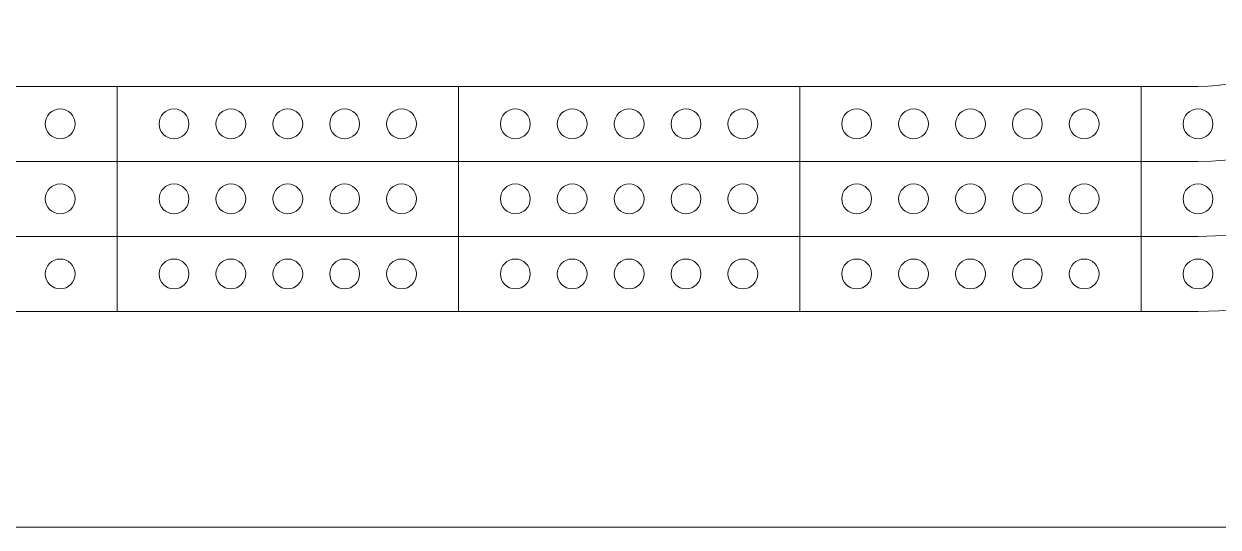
# Model space of a CAD drawing. Header units: centimetres. Extents: x 5.4 to 39.5, y -23.4 to 2.5.
# Drawn here: x 22.4 to 33.51, y -22.68 to -17.99 of the extents above; entities that cross this region are included whole.
import ezdxf

# ---------------------------------------------------------------- set-up
doc = ezdxf.new("R2010")
doc.units = ezdxf.units.CM
doc.header["$MEASUREMENT"] = 0
doc.layers.add('layer 1', color=7, linetype='Continuous')

msp = doc.modelspace()

# ---------------------------------------------------------------- linework, layer by layer
at = {"layer": 'layer 1', "color": 250, "lineweight": 20}
msp.add_lwpolyline([(5.39148, -22.67807), (39.13386, -22.67807), (39.13386, -10.98671), (5.39148, -10.98671), (5.39148, -22.67807)], close=True, dxfattribs=at)
at = {"layer": 'layer 1', "lineweight": 9}
for points, knots in [([(33.32081, -20.67021), (35.44255, -20.67021), (37.16256, -18.95021), (37.16256, -16.82847), (37.16256, -16.82847), (37.16257, -14.70673), (35.44257, -12.98672), (33.32083, -12.98671)], [0, 0, 0, 0, 0.33333333, 0.33333333, 0.33333333, 0.33333333, 1, 1, 1, 1]), ([(33.32081, -19.97171), (35.05678, -19.97171), (36.46406, -18.56443), (36.46406, -16.82847), (36.46406, -16.82847), (36.46407, -15.0925), (35.0568, -13.68522), (33.32083, -13.68521)], [0, 0, 0, 0, 0.33333333, 0.33333333, 0.33333333, 0.33333333, 1, 1, 1, 1]), ([(33.32081, -19.27321), (34.67101, -19.27321), (35.76556, -18.17866), (35.76556, -16.82847), (35.76556, -16.82847), (35.76557, -15.47827), (34.67102, -14.38372), (33.32083, -14.38371)], [0, 0, 0, 0, 0.33333333, 0.33333333, 0.33333333, 0.33333333, 1, 1, 1, 1]), ([(33.32081, -18.57471), (34.28524, -18.57471), (35.06706, -17.79289), (35.06706, -16.82846), (35.06706, -16.82846), (35.06707, -15.86404), (34.28525, -15.08222), (33.32082, -15.08221)], [0, 0, 0, 0, 0.33333333, 0.33333333, 0.33333333, 0.33333333, 1, 1, 1, 1]), ([(22.87605, -18.92396), (22.87605, -18.84724), (22.81386, -18.78505), (22.73714, -18.78505), (22.73714, -18.78505), (22.66042, -18.78505), (22.59823, -18.84724), (22.59823, -18.92396), (22.59823, -18.92396), (22.59823, -19.00068), (22.66042, -19.06287), (22.73714, -19.06287), (22.73714, -19.06287), (22.81386, -19.06287), (22.87605, -19.00068), (22.87605, -18.92396)], [0, 0, 0, 0, 0.2, 0.2, 0.2, 0.2, 0.4, 0.4, 0.4, 0.4, 0.6, 0.6, 0.6, 0.6, 1, 1, 1, 1]), ([(23.93472, -18.92396), (23.93472, -18.84724), (23.87253, -18.78505), (23.79581, -18.78505), (23.79581, -18.78505), (23.7191, -18.78505), (23.65691, -18.84724), (23.65691, -18.92396), (23.65691, -18.92396), (23.65691, -19.00068), (23.7191, -19.06287), (23.79581, -19.06287), (23.79581, -19.06287), (23.87253, -19.06287), (23.93472, -19.00068), (23.93472, -18.92396)], [0, 0, 0, 0, 0.2, 0.2, 0.2, 0.2, 0.4, 0.4, 0.4, 0.4, 0.6, 0.6, 0.6, 0.6, 1, 1, 1, 1]), ([(24.4638, -18.92396), (24.4638, -18.84724), (24.40161, -18.78505), (24.3249, -18.78505), (24.3249, -18.78505), (24.24818, -18.78505), (24.18599, -18.84724), (24.18599, -18.92396), (24.18599, -18.92396), (24.18599, -19.00068), (24.24818, -19.06287), (24.32489, -19.06287), (24.32489, -19.06287), (24.40161, -19.06287), (24.4638, -19.00068), (24.4638, -18.92396)], [0, 0, 0, 0, 0.2, 0.2, 0.2, 0.2, 0.4, 0.4, 0.4, 0.4, 0.6, 0.6, 0.6, 0.6, 1, 1, 1, 1]), ([(24.99288, -18.92396), (24.99288, -18.84724), (24.93069, -18.78505), (24.85398, -18.78505), (24.85398, -18.78505), (24.77726, -18.78505), (24.71507, -18.84724), (24.71507, -18.92396), (24.71507, -18.92396), (24.71507, -19.00068), (24.77726, -19.06287), (24.85398, -19.06287), (24.85398, -19.06287), (24.93069, -19.06287), (24.99288, -19.00068), (24.99288, -18.92396)], [0, 0, 0, 0, 0.2, 0.2, 0.2, 0.2, 0.4, 0.4, 0.4, 0.4, 0.6, 0.6, 0.6, 0.6, 1, 1, 1, 1]), ([(25.52197, -18.92396), (25.52197, -18.84724), (25.45978, -18.78505), (25.38306, -18.78505), (25.38306, -18.78505), (25.30634, -18.78505), (25.24415, -18.84724), (25.24415, -18.92396), (25.24415, -18.92396), (25.24415, -19.00068), (25.30634, -19.06287), (25.38306, -19.06287), (25.38306, -19.06287), (25.45977, -19.06287), (25.52197, -19.00068), (25.52197, -18.92396)], [0, 0, 0, 0, 0.2, 0.2, 0.2, 0.2, 0.4, 0.4, 0.4, 0.4, 0.6, 0.6, 0.6, 0.6, 1, 1, 1, 1]), ([(26.05105, -18.92396), (26.05105, -18.84724), (25.98886, -18.78505), (25.91214, -18.78505), (25.91214, -18.78505), (25.83542, -18.78505), (25.77323, -18.84724), (25.77323, -18.92396), (25.77323, -18.92396), (25.77323, -19.00068), (25.83542, -19.06287), (25.91214, -19.06287), (25.91214, -19.06287), (25.98886, -19.06287), (26.05105, -19.00068), (26.05105, -18.92396)], [0, 0, 0, 0, 0.2, 0.2, 0.2, 0.2, 0.4, 0.4, 0.4, 0.4, 0.6, 0.6, 0.6, 0.6, 1, 1, 1, 1]), ([(27.10972, -18.92396), (27.10972, -18.84724), (27.04753, -18.78505), (26.97081, -18.78505), (26.97081, -18.78505), (26.8941, -18.78505), (26.83191, -18.84724), (26.83191, -18.92396), (26.83191, -18.92396), (26.83191, -19.00068), (26.8941, -19.06287), (26.97081, -19.06287), (26.97081, -19.06287), (27.04753, -19.06287), (27.10972, -19.00068), (27.10972, -18.92396)], [0, 0, 0, 0, 0.2, 0.2, 0.2, 0.2, 0.4, 0.4, 0.4, 0.4, 0.6, 0.6, 0.6, 0.6, 1, 1, 1, 1]), ([(27.6388, -18.92396), (27.6388, -18.84724), (27.57661, -18.78505), (27.4999, -18.78505), (27.4999, -18.78505), (27.42318, -18.78505), (27.36099, -18.84724), (27.36099, -18.92396), (27.36099, -18.92396), (27.36099, -19.00068), (27.42318, -19.06287), (27.49989, -19.06287), (27.49989, -19.06287), (27.57661, -19.06287), (27.6388, -19.00068), (27.6388, -18.92396)], [0, 0, 0, 0, 0.2, 0.2, 0.2, 0.2, 0.4, 0.4, 0.4, 0.4, 0.6, 0.6, 0.6, 0.6, 1, 1, 1, 1]), ([(28.16788, -18.92396), (28.16788, -18.84724), (28.10569, -18.78505), (28.02898, -18.78505), (28.02898, -18.78505), (27.95226, -18.78505), (27.89007, -18.84724), (27.89007, -18.92396), (27.89007, -18.92396), (27.89007, -19.00068), (27.95226, -19.06287), (28.02898, -19.06287), (28.02898, -19.06287), (28.10569, -19.06287), (28.16788, -19.00068), (28.16788, -18.92396)], [0, 0, 0, 0, 0.2, 0.2, 0.2, 0.2, 0.4, 0.4, 0.4, 0.4, 0.6, 0.6, 0.6, 0.6, 1, 1, 1, 1]), ([(28.69697, -18.92396), (28.69697, -18.84724), (28.63478, -18.78505), (28.55806, -18.78505), (28.55806, -18.78505), (28.48134, -18.78505), (28.41915, -18.84724), (28.41915, -18.92396), (28.41915, -18.92396), (28.41915, -19.00068), (28.48134, -19.06287), (28.55806, -19.06287), (28.55806, -19.06287), (28.63477, -19.06287), (28.69697, -19.00068), (28.69697, -18.92396)], [0, 0, 0, 0, 0.2, 0.2, 0.2, 0.2, 0.4, 0.4, 0.4, 0.4, 0.6, 0.6, 0.6, 0.6, 1, 1, 1, 1]), ([(29.22605, -18.92396), (29.22605, -18.84724), (29.16386, -18.78505), (29.08714, -18.78505), (29.08714, -18.78505), (29.01042, -18.78505), (28.94823, -18.84724), (28.94823, -18.92396), (28.94823, -18.92396), (28.94823, -19.00068), (29.01042, -19.06287), (29.08714, -19.06287), (29.08714, -19.06287), (29.16386, -19.06287), (29.22605, -19.00068), (29.22605, -18.92396)], [0, 0, 0, 0, 0.2, 0.2, 0.2, 0.2, 0.4, 0.4, 0.4, 0.4, 0.6, 0.6, 0.6, 0.6, 1, 1, 1, 1]), ([(30.28472, -18.92396), (30.28472, -18.84724), (30.22253, -18.78505), (30.14581, -18.78505), (30.14581, -18.78505), (30.0691, -18.78505), (30.00691, -18.84724), (30.00691, -18.92396), (30.00691, -18.92396), (30.00691, -19.00068), (30.0691, -19.06287), (30.14581, -19.06287), (30.14581, -19.06287), (30.22253, -19.06287), (30.28472, -19.00068), (30.28472, -18.92396)], [0, 0, 0, 0, 0.2, 0.2, 0.2, 0.2, 0.4, 0.4, 0.4, 0.4, 0.6, 0.6, 0.6, 0.6, 1, 1, 1, 1]), ([(30.8138, -18.92396), (30.8138, -18.84724), (30.75161, -18.78505), (30.6749, -18.78505), (30.6749, -18.78505), (30.59818, -18.78505), (30.53599, -18.84724), (30.53599, -18.92396), (30.53599, -18.92396), (30.53599, -19.00068), (30.59818, -19.06287), (30.67489, -19.06287), (30.67489, -19.06287), (30.75161, -19.06287), (30.8138, -19.00068), (30.8138, -18.92396)], [0, 0, 0, 0, 0.2, 0.2, 0.2, 0.2, 0.4, 0.4, 0.4, 0.4, 0.6, 0.6, 0.6, 0.6, 1, 1, 1, 1]), ([(31.34288, -18.92396), (31.34288, -18.84724), (31.28069, -18.78505), (31.20398, -18.78505), (31.20398, -18.78505), (31.12726, -18.78505), (31.06507, -18.84724), (31.06507, -18.92396), (31.06507, -18.92396), (31.06507, -19.00068), (31.12726, -19.06287), (31.20398, -19.06287), (31.20398, -19.06287), (31.28069, -19.06287), (31.34288, -19.00068), (31.34288, -18.92396)], [0, 0, 0, 0, 0.2, 0.2, 0.2, 0.2, 0.4, 0.4, 0.4, 0.4, 0.6, 0.6, 0.6, 0.6, 1, 1, 1, 1]), ([(31.87197, -18.92396), (31.87197, -18.84724), (31.80978, -18.78505), (31.73306, -18.78505), (31.73306, -18.78505), (31.65634, -18.78505), (31.59415, -18.84724), (31.59415, -18.92396), (31.59415, -18.92396), (31.59415, -19.00068), (31.65634, -19.06287), (31.73306, -19.06287), (31.73306, -19.06287), (31.80977, -19.06287), (31.87197, -19.00068), (31.87197, -18.92396)], [0, 0, 0, 0, 0.2, 0.2, 0.2, 0.2, 0.4, 0.4, 0.4, 0.4, 0.6, 0.6, 0.6, 0.6, 1, 1, 1, 1]), ([(32.40105, -18.92396), (32.40105, -18.84724), (32.33886, -18.78505), (32.26214, -18.78505), (32.26214, -18.78505), (32.18542, -18.78505), (32.12323, -18.84724), (32.12323, -18.92396), (32.12323, -18.92396), (32.12323, -19.00068), (32.18542, -19.06287), (32.26214, -19.06287), (32.26214, -19.06287), (32.33886, -19.06287), (32.40105, -19.00068), (32.40105, -18.92396)], [0, 0, 0, 0, 0.2, 0.2, 0.2, 0.2, 0.4, 0.4, 0.4, 0.4, 0.6, 0.6, 0.6, 0.6, 1, 1, 1, 1]), ([(33.45972, -18.92396), (33.45972, -18.84724), (33.39753, -18.78505), (33.32081, -18.78505), (33.32081, -18.78505), (33.2441, -18.78505), (33.18191, -18.84724), (33.18191, -18.92396), (33.18191, -18.92396), (33.18191, -19.00068), (33.2441, -19.06287), (33.32081, -19.06287), (33.32081, -19.06287), (33.39753, -19.06287), (33.45972, -19.00068), (33.45972, -18.92396)], [0, 0, 0, 0, 0.2, 0.2, 0.2, 0.2, 0.4, 0.4, 0.4, 0.4, 0.6, 0.6, 0.6, 0.6, 1, 1, 1, 1]), ([(22.87605, -19.62246), (22.87605, -19.54574), (22.81386, -19.48355), (22.73714, -19.48355), (22.73714, -19.48355), (22.66042, -19.48355), (22.59823, -19.54574), (22.59823, -19.62246), (22.59823, -19.62246), (22.59823, -19.69918), (22.66042, -19.76137), (22.73714, -19.76137), (22.73714, -19.76137), (22.81386, -19.76137), (22.87605, -19.69918), (22.87605, -19.62246)], [0, 0, 0, 0, 0.2, 0.2, 0.2, 0.2, 0.4, 0.4, 0.4, 0.4, 0.6, 0.6, 0.6, 0.6, 1, 1, 1, 1]), ([(23.93472, -19.62246), (23.93472, -19.54574), (23.87253, -19.48355), (23.79581, -19.48355), (23.79581, -19.48355), (23.7191, -19.48355), (23.65691, -19.54574), (23.65691, -19.62246), (23.65691, -19.62246), (23.65691, -19.69918), (23.7191, -19.76137), (23.79581, -19.76137), (23.79581, -19.76137), (23.87253, -19.76137), (23.93472, -19.69918), (23.93472, -19.62246)], [0, 0, 0, 0, 0.2, 0.2, 0.2, 0.2, 0.4, 0.4, 0.4, 0.4, 0.6, 0.6, 0.6, 0.6, 1, 1, 1, 1]), ([(24.4638, -19.62246), (24.4638, -19.54574), (24.40161, -19.48355), (24.3249, -19.48355), (24.3249, -19.48355), (24.24818, -19.48355), (24.18599, -19.54574), (24.18599, -19.62246), (24.18599, -19.62246), (24.18599, -19.69918), (24.24818, -19.76137), (24.32489, -19.76137), (24.32489, -19.76137), (24.40161, -19.76137), (24.4638, -19.69918), (24.4638, -19.62246)], [0, 0, 0, 0, 0.2, 0.2, 0.2, 0.2, 0.4, 0.4, 0.4, 0.4, 0.6, 0.6, 0.6, 0.6, 1, 1, 1, 1]), ([(24.99288, -19.62246), (24.99288, -19.54574), (24.93069, -19.48355), (24.85398, -19.48355), (24.85398, -19.48355), (24.77726, -19.48355), (24.71507, -19.54574), (24.71507, -19.62246), (24.71507, -19.62246), (24.71507, -19.69918), (24.77726, -19.76137), (24.85398, -19.76137), (24.85398, -19.76137), (24.93069, -19.76137), (24.99288, -19.69918), (24.99288, -19.62246)], [0, 0, 0, 0, 0.2, 0.2, 0.2, 0.2, 0.4, 0.4, 0.4, 0.4, 0.6, 0.6, 0.6, 0.6, 1, 1, 1, 1]), ([(25.52197, -19.62246), (25.52197, -19.54574), (25.45978, -19.48355), (25.38306, -19.48355), (25.38306, -19.48355), (25.30634, -19.48355), (25.24415, -19.54574), (25.24415, -19.62246), (25.24415, -19.62246), (25.24415, -19.69918), (25.30634, -19.76137), (25.38306, -19.76137), (25.38306, -19.76137), (25.45977, -19.76137), (25.52197, -19.69918), (25.52197, -19.62246)], [0, 0, 0, 0, 0.2, 0.2, 0.2, 0.2, 0.4, 0.4, 0.4, 0.4, 0.6, 0.6, 0.6, 0.6, 1, 1, 1, 1]), ([(26.05105, -19.62246), (26.05105, -19.54574), (25.98886, -19.48355), (25.91214, -19.48355), (25.91214, -19.48355), (25.83542, -19.48355), (25.77323, -19.54574), (25.77323, -19.62246), (25.77323, -19.62246), (25.77323, -19.69918), (25.83542, -19.76137), (25.91214, -19.76137), (25.91214, -19.76137), (25.98886, -19.76137), (26.05105, -19.69918), (26.05105, -19.62246)], [0, 0, 0, 0, 0.2, 0.2, 0.2, 0.2, 0.4, 0.4, 0.4, 0.4, 0.6, 0.6, 0.6, 0.6, 1, 1, 1, 1]), ([(27.10972, -19.62246), (27.10972, -19.54574), (27.04753, -19.48355), (26.97081, -19.48355), (26.97081, -19.48355), (26.8941, -19.48355), (26.83191, -19.54574), (26.83191, -19.62246), (26.83191, -19.62246), (26.83191, -19.69918), (26.8941, -19.76137), (26.97081, -19.76137), (26.97081, -19.76137), (27.04753, -19.76137), (27.10972, -19.69918), (27.10972, -19.62246)], [0, 0, 0, 0, 0.2, 0.2, 0.2, 0.2, 0.4, 0.4, 0.4, 0.4, 0.6, 0.6, 0.6, 0.6, 1, 1, 1, 1]), ([(27.6388, -19.62246), (27.6388, -19.54574), (27.57661, -19.48355), (27.4999, -19.48355), (27.4999, -19.48355), (27.42318, -19.48355), (27.36099, -19.54574), (27.36099, -19.62246), (27.36099, -19.62246), (27.36099, -19.69918), (27.42318, -19.76137), (27.49989, -19.76137), (27.49989, -19.76137), (27.57661, -19.76137), (27.6388, -19.69918), (27.6388, -19.62246)], [0, 0, 0, 0, 0.2, 0.2, 0.2, 0.2, 0.4, 0.4, 0.4, 0.4, 0.6, 0.6, 0.6, 0.6, 1, 1, 1, 1]), ([(28.16788, -19.62246), (28.16788, -19.54574), (28.10569, -19.48355), (28.02898, -19.48355), (28.02898, -19.48355), (27.95226, -19.48355), (27.89007, -19.54574), (27.89007, -19.62246), (27.89007, -19.62246), (27.89007, -19.69918), (27.95226, -19.76137), (28.02898, -19.76137), (28.02898, -19.76137), (28.10569, -19.76137), (28.16788, -19.69918), (28.16788, -19.62246)], [0, 0, 0, 0, 0.2, 0.2, 0.2, 0.2, 0.4, 0.4, 0.4, 0.4, 0.6, 0.6, 0.6, 0.6, 1, 1, 1, 1]), ([(28.69697, -19.62246), (28.69697, -19.54574), (28.63478, -19.48355), (28.55806, -19.48355), (28.55806, -19.48355), (28.48134, -19.48355), (28.41915, -19.54574), (28.41915, -19.62246), (28.41915, -19.62246), (28.41915, -19.69918), (28.48134, -19.76137), (28.55806, -19.76137), (28.55806, -19.76137), (28.63477, -19.76137), (28.69697, -19.69918), (28.69697, -19.62246)], [0, 0, 0, 0, 0.2, 0.2, 0.2, 0.2, 0.4, 0.4, 0.4, 0.4, 0.6, 0.6, 0.6, 0.6, 1, 1, 1, 1]), ([(29.22605, -19.62246), (29.22605, -19.54574), (29.16386, -19.48355), (29.08714, -19.48355), (29.08714, -19.48355), (29.01042, -19.48355), (28.94823, -19.54574), (28.94823, -19.62246), (28.94823, -19.62246), (28.94823, -19.69918), (29.01042, -19.76137), (29.08714, -19.76137), (29.08714, -19.76137), (29.16386, -19.76137), (29.22605, -19.69918), (29.22605, -19.62246)], [0, 0, 0, 0, 0.2, 0.2, 0.2, 0.2, 0.4, 0.4, 0.4, 0.4, 0.6, 0.6, 0.6, 0.6, 1, 1, 1, 1]), ([(30.28472, -19.62246), (30.28472, -19.54574), (30.22253, -19.48355), (30.14581, -19.48355), (30.14581, -19.48355), (30.0691, -19.48355), (30.00691, -19.54574), (30.00691, -19.62246), (30.00691, -19.62246), (30.00691, -19.69918), (30.0691, -19.76137), (30.14581, -19.76137), (30.14581, -19.76137), (30.22253, -19.76137), (30.28472, -19.69918), (30.28472, -19.62246)], [0, 0, 0, 0, 0.2, 0.2, 0.2, 0.2, 0.4, 0.4, 0.4, 0.4, 0.6, 0.6, 0.6, 0.6, 1, 1, 1, 1]), ([(30.8138, -19.62246), (30.8138, -19.54574), (30.75161, -19.48355), (30.6749, -19.48355), (30.6749, -19.48355), (30.59818, -19.48355), (30.53599, -19.54574), (30.53599, -19.62246), (30.53599, -19.62246), (30.53599, -19.69918), (30.59818, -19.76137), (30.67489, -19.76137), (30.67489, -19.76137), (30.75161, -19.76137), (30.8138, -19.69918), (30.8138, -19.62246)], [0, 0, 0, 0, 0.2, 0.2, 0.2, 0.2, 0.4, 0.4, 0.4, 0.4, 0.6, 0.6, 0.6, 0.6, 1, 1, 1, 1]), ([(31.34288, -19.62246), (31.34288, -19.54574), (31.28069, -19.48355), (31.20398, -19.48355), (31.20398, -19.48355), (31.12726, -19.48355), (31.06507, -19.54574), (31.06507, -19.62246), (31.06507, -19.62246), (31.06507, -19.69918), (31.12726, -19.76137), (31.20398, -19.76137), (31.20398, -19.76137), (31.28069, -19.76137), (31.34288, -19.69918), (31.34288, -19.62246)], [0, 0, 0, 0, 0.2, 0.2, 0.2, 0.2, 0.4, 0.4, 0.4, 0.4, 0.6, 0.6, 0.6, 0.6, 1, 1, 1, 1]), ([(31.87197, -19.62246), (31.87197, -19.54574), (31.80978, -19.48355), (31.73306, -19.48355), (31.73306, -19.48355), (31.65634, -19.48355), (31.59415, -19.54574), (31.59415, -19.62246), (31.59415, -19.62246), (31.59415, -19.69918), (31.65634, -19.76137), (31.73306, -19.76137), (31.73306, -19.76137), (31.80977, -19.76137), (31.87197, -19.69918), (31.87197, -19.62246)], [0, 0, 0, 0, 0.2, 0.2, 0.2, 0.2, 0.4, 0.4, 0.4, 0.4, 0.6, 0.6, 0.6, 0.6, 1, 1, 1, 1]), ([(32.40105, -19.62246), (32.40105, -19.54574), (32.33886, -19.48355), (32.26214, -19.48355), (32.26214, -19.48355), (32.18542, -19.48355), (32.12323, -19.54574), (32.12323, -19.62246), (32.12323, -19.62246), (32.12323, -19.69918), (32.18542, -19.76137), (32.26214, -19.76137), (32.26214, -19.76137), (32.33886, -19.76137), (32.40105, -19.69918), (32.40105, -19.62246)], [0, 0, 0, 0, 0.2, 0.2, 0.2, 0.2, 0.4, 0.4, 0.4, 0.4, 0.6, 0.6, 0.6, 0.6, 1, 1, 1, 1]), ([(33.45972, -19.62246), (33.45972, -19.54574), (33.39753, -19.48355), (33.32081, -19.48355), (33.32081, -19.48355), (33.2441, -19.48355), (33.18191, -19.54574), (33.18191, -19.62246), (33.18191, -19.62246), (33.18191, -19.69918), (33.2441, -19.76137), (33.32081, -19.76137), (33.32081, -19.76137), (33.39753, -19.76137), (33.45972, -19.69918), (33.45972, -19.62246)], [0, 0, 0, 0, 0.2, 0.2, 0.2, 0.2, 0.4, 0.4, 0.4, 0.4, 0.6, 0.6, 0.6, 0.6, 1, 1, 1, 1]), ([(22.87605, -20.32096), (22.87605, -20.24424), (22.81386, -20.18205), (22.73714, -20.18205), (22.73714, -20.18205), (22.66042, -20.18205), (22.59823, -20.24424), (22.59823, -20.32096), (22.59823, -20.32096), (22.59823, -20.39768), (22.66042, -20.45987), (22.73714, -20.45987), (22.73714, -20.45987), (22.81386, -20.45987), (22.87605, -20.39768), (22.87605, -20.32096)], [0, 0, 0, 0, 0.2, 0.2, 0.2, 0.2, 0.4, 0.4, 0.4, 0.4, 0.6, 0.6, 0.6, 0.6, 1, 1, 1, 1]), ([(23.93472, -20.32096), (23.93472, -20.24424), (23.87253, -20.18205), (23.79581, -20.18205), (23.79581, -20.18205), (23.7191, -20.18205), (23.65691, -20.24424), (23.65691, -20.32096), (23.65691, -20.32096), (23.65691, -20.39768), (23.7191, -20.45987), (23.79581, -20.45987), (23.79581, -20.45987), (23.87253, -20.45987), (23.93472, -20.39768), (23.93472, -20.32096)], [0, 0, 0, 0, 0.2, 0.2, 0.2, 0.2, 0.4, 0.4, 0.4, 0.4, 0.6, 0.6, 0.6, 0.6, 1, 1, 1, 1]), ([(24.4638, -20.32096), (24.4638, -20.24424), (24.40161, -20.18205), (24.3249, -20.18205), (24.3249, -20.18205), (24.24818, -20.18205), (24.18599, -20.24424), (24.18599, -20.32096), (24.18599, -20.32096), (24.18599, -20.39768), (24.24818, -20.45987), (24.32489, -20.45987), (24.32489, -20.45987), (24.40161, -20.45987), (24.4638, -20.39768), (24.4638, -20.32096)], [0, 0, 0, 0, 0.2, 0.2, 0.2, 0.2, 0.4, 0.4, 0.4, 0.4, 0.6, 0.6, 0.6, 0.6, 1, 1, 1, 1]), ([(24.99288, -20.32096), (24.99288, -20.24424), (24.93069, -20.18205), (24.85398, -20.18205), (24.85398, -20.18205), (24.77726, -20.18205), (24.71507, -20.24424), (24.71507, -20.32096), (24.71507, -20.32096), (24.71507, -20.39768), (24.77726, -20.45987), (24.85398, -20.45987), (24.85398, -20.45987), (24.93069, -20.45987), (24.99288, -20.39768), (24.99288, -20.32096)], [0, 0, 0, 0, 0.2, 0.2, 0.2, 0.2, 0.4, 0.4, 0.4, 0.4, 0.6, 0.6, 0.6, 0.6, 1, 1, 1, 1]), ([(25.52197, -20.32096), (25.52197, -20.24424), (25.45978, -20.18205), (25.38306, -20.18205), (25.38306, -20.18205), (25.30634, -20.18205), (25.24415, -20.24424), (25.24415, -20.32096), (25.24415, -20.32096), (25.24415, -20.39768), (25.30634, -20.45987), (25.38306, -20.45987), (25.38306, -20.45987), (25.45977, -20.45987), (25.52197, -20.39768), (25.52197, -20.32096)], [0, 0, 0, 0, 0.2, 0.2, 0.2, 0.2, 0.4, 0.4, 0.4, 0.4, 0.6, 0.6, 0.6, 0.6, 1, 1, 1, 1]), ([(26.05105, -20.32096), (26.05105, -20.24424), (25.98886, -20.18205), (25.91214, -20.18205), (25.91214, -20.18205), (25.83542, -20.18205), (25.77323, -20.24424), (25.77323, -20.32096), (25.77323, -20.32096), (25.77323, -20.39768), (25.83542, -20.45987), (25.91214, -20.45987), (25.91214, -20.45987), (25.98886, -20.45987), (26.05105, -20.39768), (26.05105, -20.32096)], [0, 0, 0, 0, 0.2, 0.2, 0.2, 0.2, 0.4, 0.4, 0.4, 0.4, 0.6, 0.6, 0.6, 0.6, 1, 1, 1, 1]), ([(27.10972, -20.32096), (27.10972, -20.24424), (27.04753, -20.18205), (26.97081, -20.18205), (26.97081, -20.18205), (26.8941, -20.18205), (26.83191, -20.24424), (26.83191, -20.32096), (26.83191, -20.32096), (26.83191, -20.39768), (26.8941, -20.45987), (26.97081, -20.45987), (26.97081, -20.45987), (27.04753, -20.45987), (27.10972, -20.39768), (27.10972, -20.32096)], [0, 0, 0, 0, 0.2, 0.2, 0.2, 0.2, 0.4, 0.4, 0.4, 0.4, 0.6, 0.6, 0.6, 0.6, 1, 1, 1, 1]), ([(27.6388, -20.32096), (27.6388, -20.24424), (27.57661, -20.18205), (27.4999, -20.18205), (27.4999, -20.18205), (27.42318, -20.18205), (27.36099, -20.24424), (27.36099, -20.32096), (27.36099, -20.32096), (27.36099, -20.39768), (27.42318, -20.45987), (27.49989, -20.45987), (27.49989, -20.45987), (27.57661, -20.45987), (27.6388, -20.39768), (27.6388, -20.32096)], [0, 0, 0, 0, 0.2, 0.2, 0.2, 0.2, 0.4, 0.4, 0.4, 0.4, 0.6, 0.6, 0.6, 0.6, 1, 1, 1, 1]), ([(28.16788, -20.32096), (28.16788, -20.24424), (28.10569, -20.18205), (28.02898, -20.18205), (28.02898, -20.18205), (27.95226, -20.18205), (27.89007, -20.24424), (27.89007, -20.32096), (27.89007, -20.32096), (27.89007, -20.39768), (27.95226, -20.45987), (28.02898, -20.45987), (28.02898, -20.45987), (28.10569, -20.45987), (28.16788, -20.39768), (28.16788, -20.32096)], [0, 0, 0, 0, 0.2, 0.2, 0.2, 0.2, 0.4, 0.4, 0.4, 0.4, 0.6, 0.6, 0.6, 0.6, 1, 1, 1, 1]), ([(28.69697, -20.32096), (28.69697, -20.24424), (28.63478, -20.18205), (28.55806, -20.18205), (28.55806, -20.18205), (28.48134, -20.18205), (28.41915, -20.24424), (28.41915, -20.32096), (28.41915, -20.32096), (28.41915, -20.39768), (28.48134, -20.45987), (28.55806, -20.45987), (28.55806, -20.45987), (28.63477, -20.45987), (28.69697, -20.39768), (28.69697, -20.32096)], [0, 0, 0, 0, 0.2, 0.2, 0.2, 0.2, 0.4, 0.4, 0.4, 0.4, 0.6, 0.6, 0.6, 0.6, 1, 1, 1, 1]), ([(29.22605, -20.32096), (29.22605, -20.24424), (29.16386, -20.18205), (29.08714, -20.18205), (29.08714, -20.18205), (29.01042, -20.18205), (28.94823, -20.24424), (28.94823, -20.32096), (28.94823, -20.32096), (28.94823, -20.39768), (29.01042, -20.45987), (29.08714, -20.45987), (29.08714, -20.45987), (29.16386, -20.45987), (29.22605, -20.39768), (29.22605, -20.32096)], [0, 0, 0, 0, 0.2, 0.2, 0.2, 0.2, 0.4, 0.4, 0.4, 0.4, 0.6, 0.6, 0.6, 0.6, 1, 1, 1, 1]), ([(30.28472, -20.32096), (30.28472, -20.24424), (30.22253, -20.18205), (30.14581, -20.18205), (30.14581, -20.18205), (30.0691, -20.18205), (30.00691, -20.24424), (30.00691, -20.32096), (30.00691, -20.32096), (30.00691, -20.39768), (30.0691, -20.45987), (30.14581, -20.45987), (30.14581, -20.45987), (30.22253, -20.45987), (30.28472, -20.39768), (30.28472, -20.32096)], [0, 0, 0, 0, 0.2, 0.2, 0.2, 0.2, 0.4, 0.4, 0.4, 0.4, 0.6, 0.6, 0.6, 0.6, 1, 1, 1, 1]), ([(30.8138, -20.32096), (30.8138, -20.24424), (30.75161, -20.18205), (30.6749, -20.18205), (30.6749, -20.18205), (30.59818, -20.18205), (30.53599, -20.24424), (30.53599, -20.32096), (30.53599, -20.32096), (30.53599, -20.39768), (30.59818, -20.45987), (30.67489, -20.45987), (30.67489, -20.45987), (30.75161, -20.45987), (30.8138, -20.39768), (30.8138, -20.32096)], [0, 0, 0, 0, 0.2, 0.2, 0.2, 0.2, 0.4, 0.4, 0.4, 0.4, 0.6, 0.6, 0.6, 0.6, 1, 1, 1, 1]), ([(31.34288, -20.32096), (31.34288, -20.24424), (31.28069, -20.18205), (31.20398, -20.18205), (31.20398, -20.18205), (31.12726, -20.18205), (31.06507, -20.24424), (31.06507, -20.32096), (31.06507, -20.32096), (31.06507, -20.39768), (31.12726, -20.45987), (31.20398, -20.45987), (31.20398, -20.45987), (31.28069, -20.45987), (31.34288, -20.39768), (31.34288, -20.32096)], [0, 0, 0, 0, 0.2, 0.2, 0.2, 0.2, 0.4, 0.4, 0.4, 0.4, 0.6, 0.6, 0.6, 0.6, 1, 1, 1, 1]), ([(31.87197, -20.32096), (31.87197, -20.24424), (31.80978, -20.18205), (31.73306, -20.18205), (31.73306, -20.18205), (31.65634, -20.18205), (31.59415, -20.24424), (31.59415, -20.32096), (31.59415, -20.32096), (31.59415, -20.39768), (31.65634, -20.45987), (31.73306, -20.45987), (31.73306, -20.45987), (31.80977, -20.45987), (31.87197, -20.39768), (31.87197, -20.32096)], [0, 0, 0, 0, 0.2, 0.2, 0.2, 0.2, 0.4, 0.4, 0.4, 0.4, 0.6, 0.6, 0.6, 0.6, 1, 1, 1, 1]), ([(32.40105, -20.32096), (32.40105, -20.24424), (32.33886, -20.18205), (32.26214, -20.18205), (32.26214, -20.18205), (32.18542, -20.18205), (32.12323, -20.24424), (32.12323, -20.32096), (32.12323, -20.32096), (32.12323, -20.39768), (32.18542, -20.45987), (32.26214, -20.45987), (32.26214, -20.45987), (32.33886, -20.45987), (32.40105, -20.39768), (32.40105, -20.32096)], [0, 0, 0, 0, 0.2, 0.2, 0.2, 0.2, 0.4, 0.4, 0.4, 0.4, 0.6, 0.6, 0.6, 0.6, 1, 1, 1, 1]), ([(33.45972, -20.32096), (33.45972, -20.24424), (33.39753, -20.18205), (33.32081, -20.18205), (33.32081, -20.18205), (33.2441, -20.18205), (33.18191, -20.24424), (33.18191, -20.32096), (33.18191, -20.32096), (33.18191, -20.39768), (33.2441, -20.45987), (33.32081, -20.45987), (33.32081, -20.45987), (33.39753, -20.45987), (33.45972, -20.39768), (33.45972, -20.32096)], [0, 0, 0, 0, 0.2, 0.2, 0.2, 0.2, 0.4, 0.4, 0.4, 0.4, 0.6, 0.6, 0.6, 0.6, 1, 1, 1, 1])]:
    msp.add_open_spline(points, degree=3, knots=knots, dxfattribs=at)
for points in [[(10.03765, -18.57471), (10.03765, -18.57471), (33.32081, -18.57471), (33.32081, -18.57471)], [(23.26648, -20.67021), (23.26648, -20.67021), (23.26648, -18.57471), (23.26648, -18.57471)], [(26.44148, -20.67021), (26.44148, -20.67021), (26.44148, -18.57471), (26.44148, -18.57471)], [(29.61648, -20.67021), (29.61648, -20.67021), (29.61648, -18.57471), (29.61648, -18.57471)], [(32.79148, -20.67021), (32.79148, -20.67021), (32.79148, -18.57471), (32.79148, -18.57471)], [(10.03765, -19.27321), (10.03765, -19.27321), (33.32081, -19.27321), (33.32081, -19.27321)], [(10.03765, -19.97171), (10.03765, -19.97171), (33.32081, -19.97171), (33.32081, -19.97171)], [(10.03765, -20.67021), (10.03765, -20.67021), (33.32081, -20.67021), (33.32081, -20.67021)]]:
    msp.add_open_spline(points, degree=3, dxfattribs=at)

doc.saveas('drawing.dxf')
